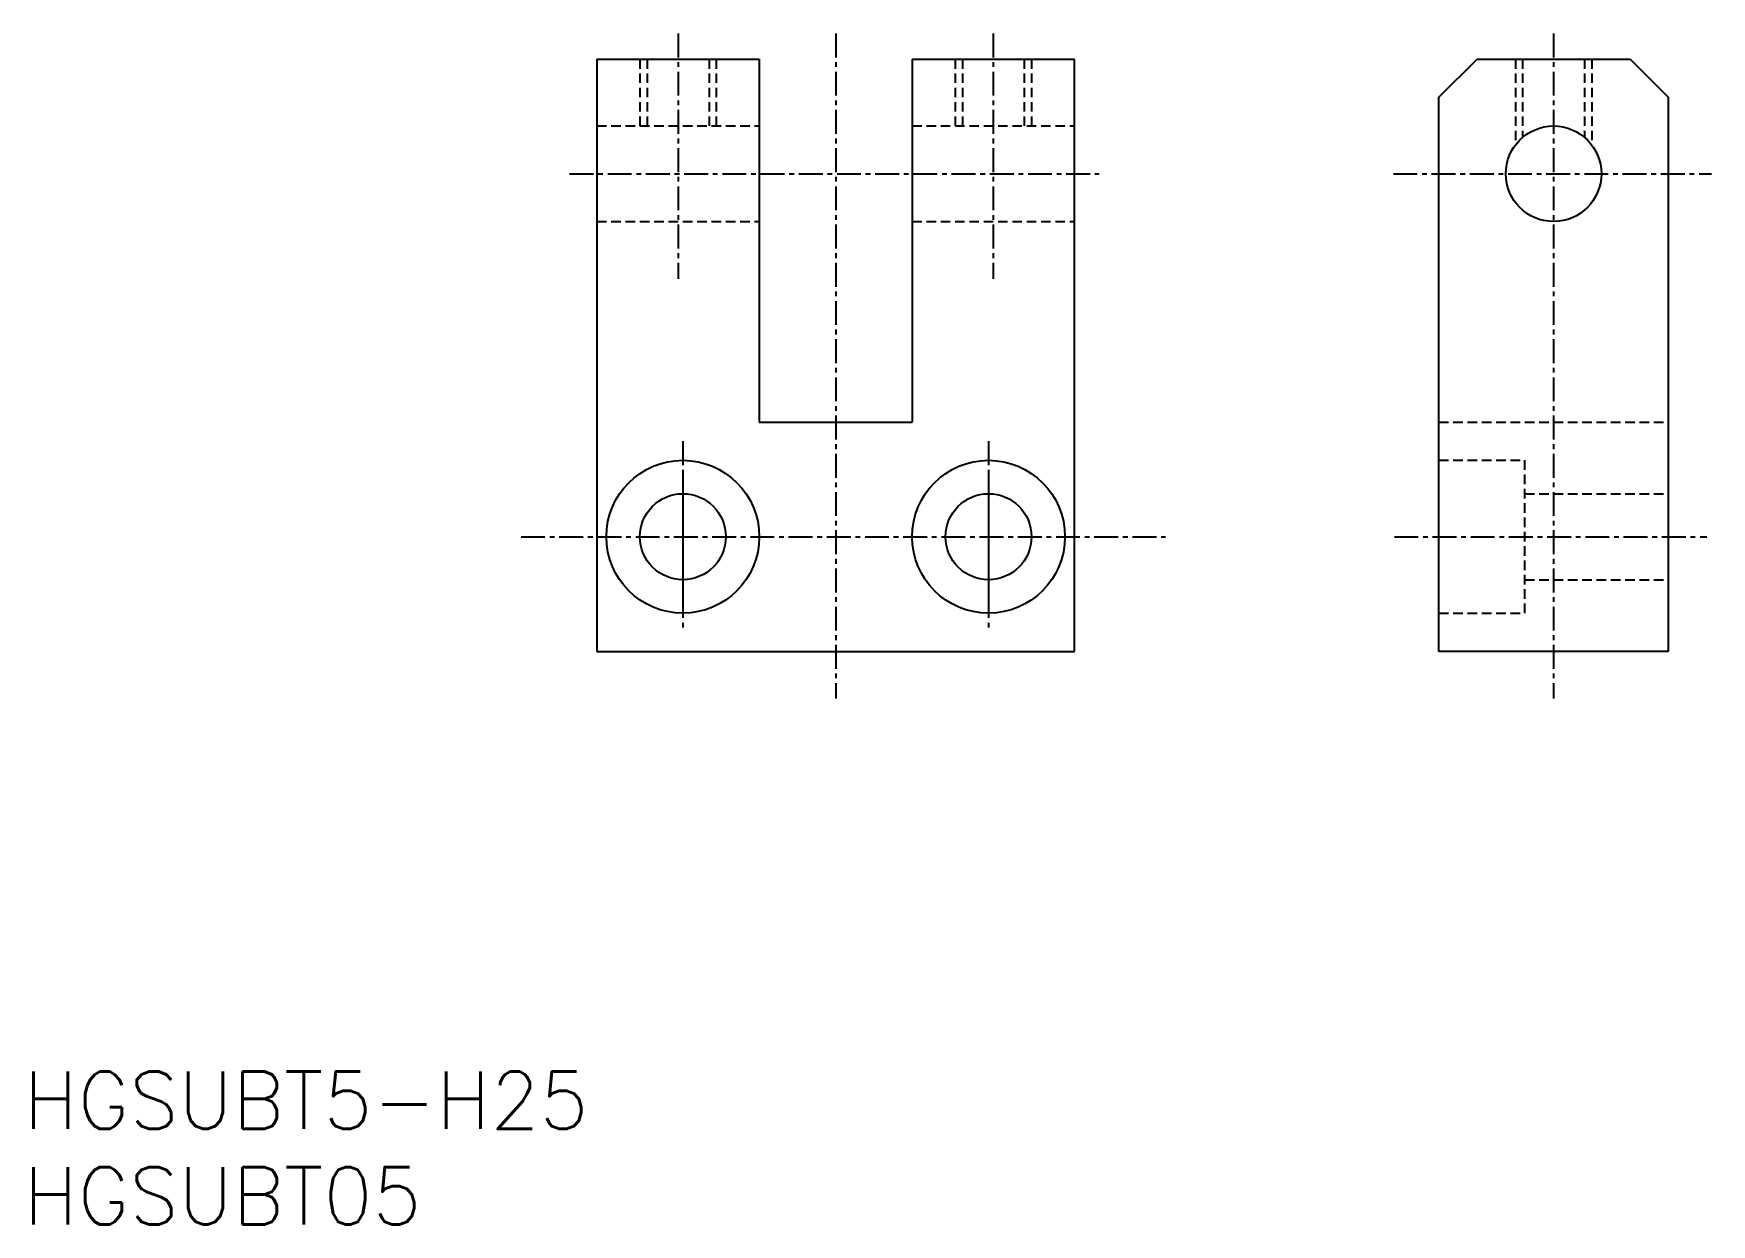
# Model space of a CAD drawing. Extents: x 0.5 to 88.3, y 0 to 62.3.
import ezdxf

# ---------------------------------------------------------------- set-up
doc = ezdxf.new("R2010")
doc.units = 0
doc.linetypes.add('CENTER', pattern=[2, 1.25, -0.25, 0.25, -0.25])
doc.linetypes.add('DASHED', pattern=[0.75, 0.5, -0.25])
doc.layers.get('0').update_dxf_attribs({"linetype": 'CONTINUOUS'})
doc.layers.add('CENTER', color=1, linetype='CENTER')
doc.styles.get("Standard").update_dxf_attribs({"font": 'txt.shx'})

# ---------------------------------------------------------------- blocks, each defined once
blk = doc.blocks.new('*U14')
at = {"color": 7, "linetype": 'CONTINUOUS'}
blk.add_text('HGSUBT05', height=3, dxfattribs=at).set_placement((0, 0))
blk = doc.blocks.new('*U15')
at = {"color": 7, "linetype": 'CONTINUOUS'}
blk.add_text('HGSUBT5-H25', height=3, dxfattribs=at).set_placement((0, 5))

msp = doc.modelspace()

# ---------------------------------------------------------------- linework, layer by layer
at = {"color": 7, "linetype": 'CONTINUOUS'}
for p, q in [((30, 61), (30, 30)), ((30, 61), (38.5, 61)), ((38.5, 61), (38.5, 42)), ((46.5, 61), (46.5, 42)), ((46.5, 61), (55, 61)), ((55, 30), (55, 61)), ((74.076, 59), (76.076, 61)), ((76.076, 61), (84.076, 61)), ((84.076, 61), (86.076, 59)), ((74.076, 30), (74.076, 59)), ((86.076, 59), (86.076, 30)), ((38.5, 42), (46.5, 42)), ((30, 30), (55, 30)), ((86.076, 30), (74.076, 30))]:
    msp.add_line(p, q, dxfattribs=at)
at = {"color": 3, "linetype": 'DASHED'}
for p, q in [((32.25, 61), (32.25, 57.5)), ((32.629, 61), (32.629, 57.5)), ((35.871, 61), (35.871, 57.5)), ((36.25, 61), (36.25, 57.5)), ((48.75, 61), (48.75, 57.5)), ((49.129, 61), (49.129, 57.5)), ((52.371, 61), (52.371, 57.5)), ((52.75, 61), (52.75, 57.5)), ((78.076, 61), (78.076, 56.5)), ((78.455, 61), (78.455, 56.903)), ((81.697, 61), (81.697, 56.903)), ((82.076, 61), (82.076, 56.5)), ((30, 57.5), (38.5, 57.5)), ((46.5, 57.5), (55, 57.5)), ((30, 52.5), (38.5, 52.5)), ((46.5, 52.5), (55, 52.5)), ((74.076, 42), (86.076, 42)), ((74.076, 40), (78.576, 40)), ((78.576, 32), (78.576, 40)), ((78.576, 38.25), (86.076, 38.25)), ((78.576, 33.75), (86.076, 33.75)), ((74.076, 32), (78.576, 32))]:
    msp.add_line(p, q, dxfattribs=at)
at = {"color": 7, "linetype": 'CONTINUOUS'}
for centre, radius in [((80.076, 55), 2.5), ((34.5, 36), 4), ((50.5, 36), 4), ((34.5, 36), 2.25), ((50.5, 36), 2.25)]:
    msp.add_circle(centre, radius, dxfattribs=at)
at = {"layer": 'CENTER', "color": 1, "linetype": 'CENTER'}
for p, q in [((34.25, 62.338), (34.25, 49.5)), ((42.5, 62.338), (42.5, 27.525)), ((50.75, 62.338), (50.75, 49.5)), ((80.076, 62.338), (80.076, 27.525)), ((28.568, 55), (56.297, 55)), ((71.69, 55), (88.338, 55)), ((34.5, 41), (34.5, 31)), ((50.5, 41), (50.5, 31)), ((34.5, 39.235), (34.5, 32.721)), ((50.5, 39.235), (50.5, 32.721)), ((26.034, 36), (59.76, 36)), ((71.741, 36), (88.091, 36))]:
    msp.add_line(p, q, dxfattribs=at)

# ---------------------------------------------------------------- block references
at = {"color": 7, "linetype": 'CONTINUOUS'}
for name in ['*U15', '*U14']:
    msp.add_blockref(name, (0, 0), dxfattribs=at)

doc.saveas('drawing.dxf')
